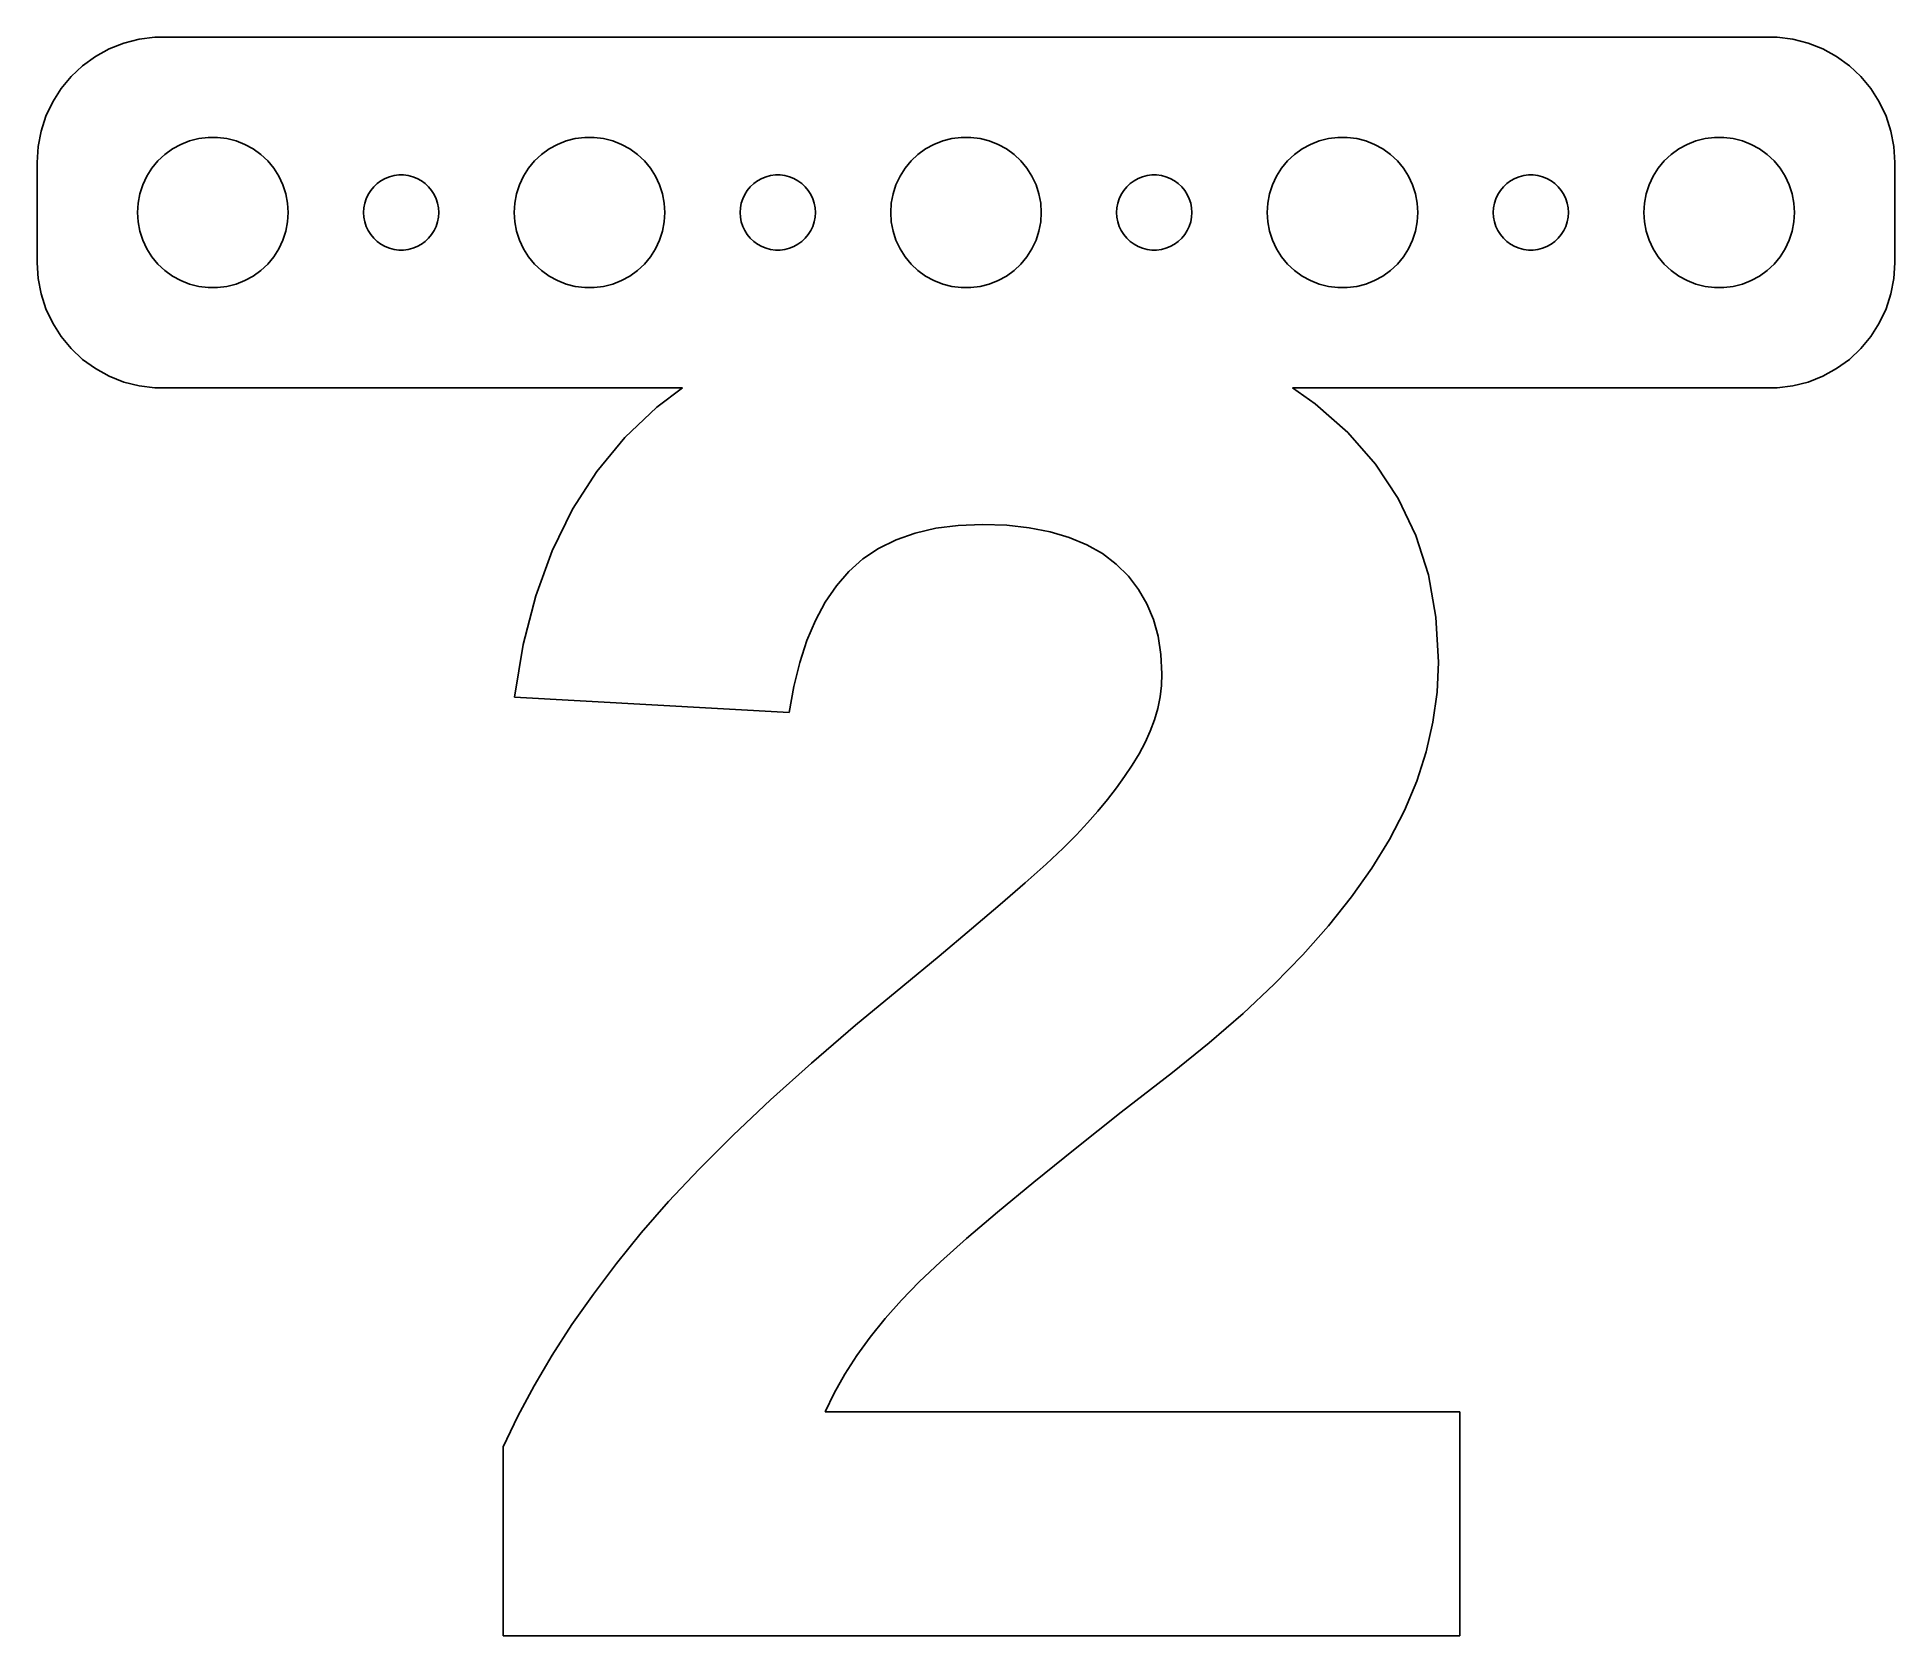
# Model space of a CAD drawing. Header units: metres. Extents: x -37 to 37, y -56.7 to 7.
import ezdxf

# ---------------------------------------------------------------- set-up
doc = ezdxf.new("R2010")
doc.units = ezdxf.units.M

msp = doc.modelspace()

# ---------------------------------------------------------------- linework, layer by layer
for p, q in [((-33.5451, 6.75528), (-34.1289, 6.52412)), ((-32.9369, 6.91142), (-33.5451, 6.75528)), ((-32.3139, 6.99013), (-32.9369, 6.91142)), ((32.3139, 6.99013), (-32.3139, 6.99013)), ((32.9369, 6.91142), (32.3139, 6.99013)), ((33.5451, 6.75528), (32.9369, 6.91142)), ((34.1289, 6.52412), (33.5451, 6.75528)), ((-34.6791, 6.22163), (-35.1871, 5.85255)), ((-34.1289, 6.52412), (-34.6791, 6.22163)), ((34.6791, 6.22163), (34.1289, 6.52412)), ((35.1871, 5.85255), (34.6791, 6.22163)), ((-35.6448, 5.42273), (-36.0451, 4.93892)), ((-35.1871, 5.85255), (-35.6448, 5.42273)), ((35.6448, 5.42273), (35.1871, 5.85255)), ((36.0451, 4.93892), (35.6448, 5.42273)), ((-36.0451, 4.93892), (-36.3815, 4.40877)), ((36.3815, 4.40877), (36.0451, 4.93892)), ((-36.6489, 3.84062), (-36.8429, 3.24344)), ((-36.3815, 4.40877), (-36.6489, 3.84062)), ((36.6489, 3.84062), (36.3815, 4.40877)), ((36.8429, 3.24344), (36.6489, 3.84062)), ((-36.8429, 3.24344), (-36.9606, 2.62666)), ((-30.5621, 2.94685), (-30.1884, 2.99408)), ((-30.1884, 2.99408), (-29.8116, 2.99408)), ((-29.8116, 2.99408), (-29.4379, 2.94685)), ((-15.5621, 2.94685), (-15.1884, 2.99408)), ((-15.1884, 2.99408), (-14.8116, 2.99408)), ((-14.8116, 2.99408), (-14.4379, 2.94685)), ((-0.562134, 2.94685), (-0.18837, 2.99408)), ((-0.18837, 2.99408), (0.18837, 2.99408)), ((0.18837, 2.99408), (0.562134, 2.94685)), ((14.4379, 2.94685), (14.8116, 2.99408)), ((14.8116, 2.99408), (15.1884, 2.99408)), ((15.1884, 2.99408), (15.5621, 2.94685)), ((29.4379, 2.94685), (29.8116, 2.99408)), ((29.8116, 2.99408), (30.1884, 2.99408)), ((30.1884, 2.99408), (30.5621, 2.94685)), ((36.9606, 2.62666), (36.8429, 3.24344)), ((-36.9606, 2.62666), (-37, 2)), ((-32.1869, 2.05363), (-31.9123, 2.31154)), ((-31.9123, 2.31154), (-31.6075, 2.53297)), ((-31.6075, 2.53297), (-31.2773, 2.71448)), ((-31.2773, 2.71448), (-30.927, 2.85316)), ((-30.927, 2.85316), (-30.5621, 2.94685)), ((-29.4379, 2.94685), (-29.0729, 2.85316)), ((-29.0729, 2.85316), (-28.7227, 2.71448)), ((-28.7227, 2.71448), (-28.3925, 2.53297)), ((-28.3925, 2.53297), (-28.0877, 2.31154)), ((-28.0877, 2.31154), (-27.8131, 2.05363)), ((-17.1869, 2.05363), (-16.9123, 2.31154)), ((-16.9123, 2.31154), (-16.6075, 2.53297)), ((-16.6075, 2.53297), (-16.2773, 2.71448)), ((-16.2773, 2.71448), (-15.927, 2.85316)), ((-15.927, 2.85316), (-15.5621, 2.94685)), ((-14.4379, 2.94685), (-14.0729, 2.85316)), ((-14.0729, 2.85316), (-13.7227, 2.71448)), ((-13.7227, 2.71448), (-13.3925, 2.53297)), ((-13.3925, 2.53297), (-13.0877, 2.31154)), ((-13.0877, 2.31154), (-12.8131, 2.05363)), ((-2.1869, 2.05363), (-1.91226, 2.31154)), ((-1.91226, 2.31154), (-1.60747, 2.53297)), ((-1.60747, 2.53297), (-1.27733, 2.71448)), ((-1.27733, 2.71448), (-0.927048, 2.85316)), ((-0.927048, 2.85316), (-0.562134, 2.94685)), ((0.562134, 2.94685), (0.927048, 2.85316)), ((0.927048, 2.85316), (1.27733, 2.71448)), ((1.27733, 2.71448), (1.60747, 2.53297)), ((1.60747, 2.53297), (1.91226, 2.31154)), ((1.91226, 2.31154), (2.1869, 2.05363)), ((12.8131, 2.05363), (13.0877, 2.31154)), ((13.0877, 2.31154), (13.3925, 2.53297)), ((13.3925, 2.53297), (13.7227, 2.71448)), ((13.7227, 2.71448), (14.0729, 2.85316)), ((14.0729, 2.85316), (14.4379, 2.94685)), ((15.5621, 2.94685), (15.927, 2.85316)), ((15.927, 2.85316), (16.2773, 2.71448)), ((16.2773, 2.71448), (16.6075, 2.53297)), ((16.6075, 2.53297), (16.9123, 2.31154)), ((16.9123, 2.31154), (17.1869, 2.05363)), ((27.8131, 2.05363), (28.0877, 2.31154)), ((28.0877, 2.31154), (28.3925, 2.53297)), ((28.3925, 2.53297), (28.7227, 2.71448)), ((28.7227, 2.71448), (29.0729, 2.85316)), ((29.0729, 2.85316), (29.4379, 2.94685)), ((30.5621, 2.94685), (30.927, 2.85316)), ((30.927, 2.85316), (31.2773, 2.71448)), ((31.2773, 2.71448), (31.6075, 2.53297)), ((31.6075, 2.53297), (31.9123, 2.31154)), ((31.9123, 2.31154), (32.1869, 2.05363)), ((37, 2), (36.9606, 2.62666)), ((-37, 2), (-37, -2)), ((-32.6289, 1.44525), (-32.427, 1.76335)), ((-32.427, 1.76335), (-32.1869, 2.05363)), ((-27.8131, 2.05363), (-27.5729, 1.76335)), ((-27.5729, 1.76335), (-27.3711, 1.44525)), ((-22.7811, 1.47342), (-22.5942, 1.49704)), ((-22.5942, 1.49704), (-22.4058, 1.49704)), ((-22.4058, 1.49704), (-22.2189, 1.47342)), ((-17.6289, 1.44525), (-17.427, 1.76335)), ((-17.427, 1.76335), (-17.1869, 2.05363)), ((-12.8131, 2.05363), (-12.5729, 1.76335)), ((-12.5729, 1.76335), (-12.3711, 1.44525)), ((-7.78107, 1.47342), (-7.59418, 1.49704)), ((-7.59418, 1.49704), (-7.40581, 1.49704)), ((-7.40581, 1.49704), (-7.21892, 1.47342)), ((-2.62891, 1.44525), (-2.42705, 1.76335)), ((-2.42705, 1.76335), (-2.1869, 2.05363)), ((2.1869, 2.05363), (2.42705, 1.76335)), ((2.42705, 1.76335), (2.62891, 1.44525)), ((7.21892, 1.47342), (7.40581, 1.49704)), ((7.40581, 1.49704), (7.59418, 1.49704)), ((7.59418, 1.49704), (7.78107, 1.47342)), ((12.3711, 1.44525), (12.5729, 1.76335)), ((12.5729, 1.76335), (12.8131, 2.05363)), ((17.1869, 2.05363), (17.427, 1.76335)), ((17.427, 1.76335), (17.6289, 1.44525)), ((22.2189, 1.47342), (22.4058, 1.49704)), ((22.4058, 1.49704), (22.5942, 1.49704)), ((22.5942, 1.49704), (22.7811, 1.47342)), ((27.3711, 1.44525), (27.5729, 1.76335)), ((27.5729, 1.76335), (27.8131, 2.05363)), ((32.1869, 2.05363), (32.427, 1.76335)), ((32.427, 1.76335), (32.6289, 1.44525)), ((37, -2), (37, 2)), ((-32.9763, 0.375992), (-32.9057, 0.746063)), ((-32.9057, 0.746063), (-32.7893, 1.10437)), ((-32.7893, 1.10437), (-32.6289, 1.44525)), ((-27.3711, 1.44525), (-27.2107, 1.10437)), ((-27.2107, 1.10437), (-27.0942, 0.746063)), ((-27.0942, 0.746063), (-27.0237, 0.375992)), ((-23.8145, 0.722626), (-23.7135, 0.881668)), ((-23.7135, 0.881668), (-23.5934, 1.02681)), ((-23.5934, 1.02681), (-23.4561, 1.15576)), ((-23.4561, 1.15576), (-23.3037, 1.26648)), ((-23.3037, 1.26648), (-23.1387, 1.35724)), ((-23.1387, 1.35724), (-22.9635, 1.42657)), ((-22.9635, 1.42657), (-22.7811, 1.47342)), ((-22.2189, 1.47342), (-22.0365, 1.42657)), ((-22.0365, 1.42657), (-21.8613, 1.35724)), ((-21.8613, 1.35724), (-21.6963, 1.26648)), ((-21.6963, 1.26648), (-21.5439, 1.15576)), ((-21.5439, 1.15576), (-21.4065, 1.02681)), ((-21.4065, 1.02681), (-21.2865, 0.881668)), ((-21.2865, 0.881668), (-21.1855, 0.722626)), ((-17.9763, 0.375992), (-17.9057, 0.746063)), ((-17.9057, 0.746063), (-17.7893, 1.10437)), ((-17.7893, 1.10437), (-17.6289, 1.44525)), ((-12.3711, 1.44525), (-12.2107, 1.10437)), ((-12.2107, 1.10437), (-12.0942, 0.746063)), ((-12.0942, 0.746063), (-12.0237, 0.375992)), ((-8.81445, 0.722626), (-8.71352, 0.881668)), ((-8.71352, 0.881668), (-8.59344, 1.02681)), ((-8.59344, 1.02681), (-8.45613, 1.15576)), ((-8.45613, 1.15576), (-8.30373, 1.26648)), ((-8.30373, 1.26648), (-8.13866, 1.35724)), ((-8.13866, 1.35724), (-7.96352, 1.42657)), ((-7.96352, 1.42657), (-7.78107, 1.47342)), ((-7.21892, 1.47342), (-7.03647, 1.42657)), ((-7.03647, 1.42657), (-6.86133, 1.35724)), ((-6.86133, 1.35724), (-6.69626, 1.26648)), ((-6.69626, 1.26648), (-6.54385, 1.15576)), ((-6.54385, 1.15576), (-6.40654, 1.02681)), ((-6.40654, 1.02681), (-6.28647, 0.881668)), ((-6.28647, 0.881668), (-6.18553, 0.722626)), ((-2.97633, 0.375992), (-2.90575, 0.746063)), ((-2.90575, 0.746063), (-2.78932, 1.10437)), ((-2.78932, 1.10437), (-2.62891, 1.44525)), ((2.62891, 1.44525), (2.78932, 1.10437)), ((2.78932, 1.10437), (2.90575, 0.746063)), ((2.90575, 0.746063), (2.97633, 0.375992)), ((6.18553, 0.722626), (6.28647, 0.881668)), ((6.28647, 0.881668), (6.40654, 1.02681)), ((6.40654, 1.02681), (6.54385, 1.15576)), ((6.54385, 1.15576), (6.69626, 1.26648)), ((6.69626, 1.26648), (6.86133, 1.35724)), ((6.86133, 1.35724), (7.03647, 1.42657)), ((7.03647, 1.42657), (7.21892, 1.47342)), ((7.78107, 1.47342), (7.96352, 1.42657)), ((7.96352, 1.42657), (8.13866, 1.35724)), ((8.13866, 1.35724), (8.30373, 1.26648)), ((8.30373, 1.26648), (8.45613, 1.15576)), ((8.45613, 1.15576), (8.59344, 1.02681)), ((8.59344, 1.02681), (8.71352, 0.881668)), ((8.71352, 0.881668), (8.81445, 0.722626)), ((12.0237, 0.375992), (12.0942, 0.746063)), ((12.0942, 0.746063), (12.2107, 1.10437)), ((12.2107, 1.10437), (12.3711, 1.44525)), ((17.6289, 1.44525), (17.7893, 1.10437)), ((17.7893, 1.10437), (17.9057, 0.746063)), ((17.9057, 0.746063), (17.9763, 0.375992)), ((21.1855, 0.722626), (21.2865, 0.881668)), ((21.2865, 0.881668), (21.4065, 1.02681)), ((21.4065, 1.02681), (21.5439, 1.15576)), ((21.5439, 1.15576), (21.6963, 1.26648)), ((21.6963, 1.26648), (21.8613, 1.35724)), ((21.8613, 1.35724), (22.0365, 1.42657)), ((22.0365, 1.42657), (22.2189, 1.47342)), ((22.7811, 1.47342), (22.9635, 1.42657)), ((22.9635, 1.42657), (23.1387, 1.35724)), ((23.1387, 1.35724), (23.3037, 1.26648)), ((23.3037, 1.26648), (23.4561, 1.15576)), ((23.4561, 1.15576), (23.5934, 1.02681)), ((23.5934, 1.02681), (23.7135, 0.881668)), ((23.7135, 0.881668), (23.8145, 0.722626)), ((27.0237, 0.375992), (27.0942, 0.746063)), ((27.0942, 0.746063), (27.2107, 1.10437)), ((27.2107, 1.10437), (27.3711, 1.44525)), ((32.6289, 1.44525), (32.7893, 1.10437)), ((32.7893, 1.10437), (32.9057, 0.746063)), ((32.9057, 0.746063), (32.9763, 0.375992)), ((-33, 0), (-32.9763, 0.375992)), ((-32.9763, -0.375992), (-33, 0)), ((-27.0237, 0.375992), (-27, 0)), ((-27, 0), (-27.0237, -0.375992)), ((-24, 0), (-23.9882, 0.187988)), ((-23.9882, -0.187988), (-24, 0)), ((-23.9882, 0.187988), (-23.9529, 0.373032)), ((-23.9529, 0.373032), (-23.8947, 0.552185)), ((-23.8947, 0.552185), (-23.8145, 0.722626)), ((-21.1855, 0.722626), (-21.1053, 0.552185)), ((-21.1053, 0.552185), (-21.0471, 0.373032)), ((-21.0471, 0.373032), (-21.0118, 0.187988)), ((-21.0118, 0.187988), (-21, 0)), ((-21, 0), (-21.0118, -0.187988)), ((-18, 0), (-17.9763, 0.375992)), ((-17.9763, -0.375992), (-18, 0)), ((-12.0237, 0.375992), (-12, 0)), ((-12, 0), (-12.0237, -0.375992)), ((-9, 0), (-8.98816, 0.187988)), ((-8.98816, -0.187988), (-9, 0)), ((-8.98816, 0.187988), (-8.95287, 0.373032)), ((-8.95287, 0.373032), (-8.89465, 0.552185)), ((-8.89465, 0.552185), (-8.81445, 0.722626)), ((-6.18553, 0.722626), (-6.10533, 0.552185)), ((-6.10533, 0.552185), (-6.04712, 0.373032)), ((-6.04712, 0.373032), (-6.01183, 0.187988)), ((-6.01183, 0.187988), (-6, 0)), ((-6, 0), (-6.01183, -0.187988)), ((-3, 0), (-2.97633, 0.375992)), ((-2.97633, -0.375992), (-3, 0)), ((2.97633, 0.375992), (3, 0)), ((3, 0), (2.97633, -0.375992)), ((6, 0), (6.01183, 0.187988)), ((6.01183, -0.187988), (6, 0)), ((6.01183, 0.187988), (6.04712, 0.373032)), ((6.04712, 0.373032), (6.10533, 0.552185)), ((6.10533, 0.552185), (6.18553, 0.722626)), ((8.81445, 0.722626), (8.89465, 0.552185)), ((8.89465, 0.552185), (8.95287, 0.373032)), ((8.95287, 0.373032), (8.98816, 0.187988)), ((8.98816, 0.187988), (9, 0)), ((9, 0), (8.98816, -0.187988)), ((12, 0), (12.0237, 0.375992)), ((12.0237, -0.375992), (12, 0)), ((17.9763, 0.375992), (18, 0)), ((18, 0), (17.9763, -0.375992)), ((21, 0), (21.0118, 0.187988)), ((21.0118, -0.187988), (21, 0)), ((21.0118, 0.187988), (21.0471, 0.373032)), ((21.0471, 0.373032), (21.1053, 0.552185)), ((21.1053, 0.552185), (21.1855, 0.722626)), ((23.8145, 0.722626), (23.8947, 0.552185)), ((23.8947, 0.552185), (23.9529, 0.373032)), ((23.9529, 0.373032), (23.9882, 0.187988)), ((23.9882, 0.187988), (24, 0)), ((24, 0), (23.9882, -0.187988)), ((27, 0), (27.0237, 0.375992)), ((27.0237, -0.375992), (27, 0)), ((32.9763, 0.375992), (33, 0)), ((33, 0), (32.9763, -0.375992)), ((-32.9057, -0.746063), (-32.9763, -0.375992)), ((-27.0237, -0.375992), (-27.0942, -0.746063)), ((-23.9529, -0.373032), (-23.9882, -0.187988)), ((-23.8947, -0.552185), (-23.9529, -0.373032)), ((-23.8145, -0.722626), (-23.8947, -0.552185)), ((-23.7135, -0.881668), (-23.8145, -0.722626)), ((-21.1855, -0.722626), (-21.2865, -0.881668)), ((-21.1053, -0.552185), (-21.1855, -0.722626)), ((-21.0471, -0.373032), (-21.1053, -0.552185)), ((-21.0118, -0.187988), (-21.0471, -0.373032)), ((-17.9057, -0.746063), (-17.9763, -0.375992)), ((-12.0237, -0.375992), (-12.0942, -0.746063)), ((-8.95287, -0.373032), (-8.98816, -0.187988)), ((-8.89465, -0.552185), (-8.95287, -0.373032)), ((-8.81445, -0.722626), (-8.89465, -0.552185)), ((-8.71352, -0.881668), (-8.81445, -0.722626)), ((-6.18553, -0.722626), (-6.28647, -0.881668)), ((-6.10533, -0.552185), (-6.18553, -0.722626)), ((-6.04712, -0.373032), (-6.10533, -0.552185)), ((-6.01183, -0.187988), (-6.04712, -0.373032)), ((-2.90575, -0.746063), (-2.97633, -0.375992)), ((2.97633, -0.375992), (2.90575, -0.746063)), ((6.04712, -0.373032), (6.01183, -0.187988)), ((6.10533, -0.552185), (6.04712, -0.373032)), ((6.18553, -0.722626), (6.10533, -0.552185)), ((6.28647, -0.881668), (6.18553, -0.722626)), ((8.81445, -0.722626), (8.71352, -0.881668)), ((8.89465, -0.552185), (8.81445, -0.722626)), ((8.95287, -0.373032), (8.89465, -0.552185)), ((8.98816, -0.187988), (8.95287, -0.373032)), ((12.0942, -0.746063), (12.0237, -0.375992)), ((17.9763, -0.375992), (17.9057, -0.746063)), ((21.0471, -0.373032), (21.0118, -0.187988)), ((21.1053, -0.552185), (21.0471, -0.373032)), ((21.1855, -0.722626), (21.1053, -0.552185)), ((21.2865, -0.881668), (21.1855, -0.722626)), ((23.8145, -0.722626), (23.7135, -0.881668)), ((23.8947, -0.552185), (23.8145, -0.722626)), ((23.9529, -0.373032), (23.8947, -0.552185)), ((23.9882, -0.187988), (23.9529, -0.373032)), ((27.0942, -0.746063), (27.0237, -0.375992)), ((32.9763, -0.375992), (32.9057, -0.746063)), ((-32.7893, -1.10437), (-32.9057, -0.746063)), ((-32.6289, -1.44525), (-32.7893, -1.10437)), ((-32.427, -1.76335), (-32.6289, -1.44525)), ((-27.3711, -1.44525), (-27.5729, -1.76335)), ((-27.2107, -1.10437), (-27.3711, -1.44525)), ((-27.0942, -0.746063), (-27.2107, -1.10437)), ((-23.5934, -1.02681), (-23.7135, -0.881668)), ((-23.4561, -1.15576), (-23.5934, -1.02681)), ((-23.3037, -1.26648), (-23.4561, -1.15576)), ((-23.1387, -1.35724), (-23.3037, -1.26648)), ((-22.9635, -1.42657), (-23.1387, -1.35724)), ((-22.7811, -1.47342), (-22.9635, -1.42657)), ((-22.5942, -1.49704), (-22.7811, -1.47342)), ((-22.2189, -1.47342), (-22.4058, -1.49704)), ((-22.0365, -1.42657), (-22.2189, -1.47342)), ((-21.8613, -1.35724), (-22.0365, -1.42657)), ((-21.6963, -1.26648), (-21.8613, -1.35724)), ((-21.5439, -1.15576), (-21.6963, -1.26648)), ((-21.4065, -1.02681), (-21.5439, -1.15576)), ((-21.2865, -0.881668), (-21.4065, -1.02681)), ((-17.7893, -1.10437), (-17.9057, -0.746063)), ((-17.6289, -1.44525), (-17.7893, -1.10437)), ((-17.427, -1.76335), (-17.6289, -1.44525)), ((-12.3711, -1.44525), (-12.5729, -1.76335)), ((-12.2107, -1.10437), (-12.3711, -1.44525)), ((-12.0942, -0.746063), (-12.2107, -1.10437)), ((-8.59344, -1.02681), (-8.71352, -0.881668)), ((-8.45613, -1.15576), (-8.59344, -1.02681)), ((-8.30373, -1.26648), (-8.45613, -1.15576)), ((-8.13866, -1.35724), (-8.30373, -1.26648)), ((-7.96352, -1.42657), (-8.13866, -1.35724)), ((-7.78107, -1.47342), (-7.96352, -1.42657)), ((-7.59418, -1.49704), (-7.78107, -1.47342)), ((-7.21892, -1.47342), (-7.40581, -1.49704)), ((-7.03647, -1.42657), (-7.21892, -1.47342)), ((-6.86133, -1.35724), (-7.03647, -1.42657)), ((-6.69626, -1.26648), (-6.86133, -1.35724)), ((-6.54385, -1.15576), (-6.69626, -1.26648)), ((-6.40654, -1.02681), (-6.54385, -1.15576)), ((-6.28647, -0.881668), (-6.40654, -1.02681)), ((-2.78932, -1.10437), (-2.90575, -0.746063)), ((-2.62891, -1.44525), (-2.78932, -1.10437)), ((-2.42705, -1.76335), (-2.62891, -1.44525)), ((2.62891, -1.44525), (2.42705, -1.76335)), ((2.78932, -1.10437), (2.62891, -1.44525)), ((2.90575, -0.746063), (2.78932, -1.10437)), ((6.40654, -1.02681), (6.28647, -0.881668)), ((6.54385, -1.15576), (6.40654, -1.02681)), ((6.69626, -1.26648), (6.54385, -1.15576)), ((6.86133, -1.35724), (6.69626, -1.26648)), ((7.03647, -1.42657), (6.86133, -1.35724)), ((7.21892, -1.47342), (7.03647, -1.42657)), ((7.40581, -1.49704), (7.21892, -1.47342)), ((7.78107, -1.47342), (7.59418, -1.49704)), ((7.96352, -1.42657), (7.78107, -1.47342)), ((8.13866, -1.35724), (7.96352, -1.42657)), ((8.30373, -1.26648), (8.13866, -1.35724)), ((8.45613, -1.15576), (8.30373, -1.26648)), ((8.59344, -1.02681), (8.45613, -1.15576)), ((8.71352, -0.881668), (8.59344, -1.02681)), ((12.2107, -1.10437), (12.0942, -0.746063)), ((12.3711, -1.44525), (12.2107, -1.10437)), ((12.5729, -1.76335), (12.3711, -1.44525)), ((17.6289, -1.44525), (17.427, -1.76335)), ((17.7893, -1.10437), (17.6289, -1.44525)), ((17.9057, -0.746063), (17.7893, -1.10437)), ((21.4065, -1.02681), (21.2865, -0.881668)), ((21.5439, -1.15576), (21.4065, -1.02681)), ((21.6963, -1.26648), (21.5439, -1.15576)), ((21.8613, -1.35724), (21.6963, -1.26648)), ((22.0365, -1.42657), (21.8613, -1.35724)), ((22.2189, -1.47342), (22.0365, -1.42657)), ((22.4058, -1.49704), (22.2189, -1.47342)), ((22.7811, -1.47342), (22.5942, -1.49704)), ((22.9635, -1.42657), (22.7811, -1.47342)), ((23.1387, -1.35724), (22.9635, -1.42657)), ((23.3037, -1.26648), (23.1387, -1.35724)), ((23.4561, -1.15576), (23.3037, -1.26648)), ((23.5934, -1.02681), (23.4561, -1.15576)), ((23.7135, -0.881668), (23.5934, -1.02681)), ((27.2107, -1.10437), (27.0942, -0.746063)), ((27.3711, -1.44525), (27.2107, -1.10437)), ((27.5729, -1.76335), (27.3711, -1.44525)), ((32.6289, -1.44525), (32.427, -1.76335)), ((32.7893, -1.10437), (32.6289, -1.44525)), ((32.9057, -0.746063), (32.7893, -1.10437)), ((-37, -2), (-36.9606, -2.62666)), ((-32.1869, -2.05363), (-32.427, -1.76335)), ((-31.9123, -2.31154), (-32.1869, -2.05363)), ((-27.8131, -2.05363), (-28.0877, -2.31154)), ((-27.5729, -1.76335), (-27.8131, -2.05363)), ((-22.4058, -1.49704), (-22.5942, -1.49704)), ((-17.1869, -2.05363), (-17.427, -1.76335)), ((-16.9123, -2.31154), (-17.1869, -2.05363)), ((-12.8131, -2.05363), (-13.0877, -2.31154)), ((-12.5729, -1.76335), (-12.8131, -2.05363)), ((-7.40581, -1.49704), (-7.59418, -1.49704)), ((-2.1869, -2.05363), (-2.42705, -1.76335)), ((-1.91226, -2.31154), (-2.1869, -2.05363)), ((2.1869, -2.05363), (1.91226, -2.31154)), ((2.42705, -1.76335), (2.1869, -2.05363)), ((7.59418, -1.49704), (7.40581, -1.49704)), ((12.8131, -2.05363), (12.5729, -1.76335)), ((13.0877, -2.31154), (12.8131, -2.05363)), ((17.1869, -2.05363), (16.9123, -2.31154)), ((17.427, -1.76335), (17.1869, -2.05363)), ((22.5942, -1.49704), (22.4058, -1.49704)), ((27.8131, -2.05363), (27.5729, -1.76335)), ((28.0877, -2.31154), (27.8131, -2.05363)), ((32.1869, -2.05363), (31.9123, -2.31154)), ((32.427, -1.76335), (32.1869, -2.05363)), ((36.9606, -2.62666), (37, -2)), ((-36.9606, -2.62666), (-36.8429, -3.24344)), ((-31.6075, -2.53297), (-31.9123, -2.31154)), ((-31.2773, -2.71448), (-31.6075, -2.53297)), ((-30.927, -2.85316), (-31.2773, -2.71448)), ((-30.5621, -2.94685), (-30.927, -2.85316)), ((-30.1884, -2.99408), (-30.5621, -2.94685)), ((-29.4379, -2.94685), (-29.8116, -2.99408)), ((-29.0729, -2.85316), (-29.4379, -2.94685)), ((-28.7227, -2.71448), (-29.0729, -2.85316)), ((-28.3925, -2.53297), (-28.7227, -2.71448)), ((-28.0877, -2.31154), (-28.3925, -2.53297)), ((-16.6075, -2.53297), (-16.9123, -2.31154)), ((-16.2773, -2.71448), (-16.6075, -2.53297)), ((-15.927, -2.85316), (-16.2773, -2.71448)), ((-15.5621, -2.94685), (-15.927, -2.85316)), ((-15.1884, -2.99408), (-15.5621, -2.94685)), ((-14.4379, -2.94685), (-14.8116, -2.99408)), ((-14.0729, -2.85316), (-14.4379, -2.94685)), ((-13.7227, -2.71448), (-14.0729, -2.85316)), ((-13.3925, -2.53297), (-13.7227, -2.71448)), ((-13.0877, -2.31154), (-13.3925, -2.53297)), ((-1.60747, -2.53297), (-1.91226, -2.31154)), ((-1.27733, -2.71448), (-1.60747, -2.53297)), ((-0.927048, -2.85316), (-1.27733, -2.71448)), ((-0.562134, -2.94685), (-0.927048, -2.85316)), ((-0.18837, -2.99408), (-0.562134, -2.94685)), ((0.562134, -2.94685), (0.18837, -2.99408)), ((0.927048, -2.85316), (0.562134, -2.94685)), ((1.27733, -2.71448), (0.927048, -2.85316)), ((1.60747, -2.53297), (1.27733, -2.71448)), ((1.91226, -2.31154), (1.60747, -2.53297)), ((13.3925, -2.53297), (13.0877, -2.31154)), ((13.7227, -2.71448), (13.3925, -2.53297)), ((14.0729, -2.85316), (13.7227, -2.71448)), ((14.4379, -2.94685), (14.0729, -2.85316)), ((14.8116, -2.99408), (14.4379, -2.94685)), ((15.5621, -2.94685), (15.1884, -2.99408)), ((15.927, -2.85316), (15.5621, -2.94685)), ((16.2773, -2.71448), (15.927, -2.85316)), ((16.6075, -2.53297), (16.2773, -2.71448)), ((16.9123, -2.31154), (16.6075, -2.53297)), ((28.3925, -2.53297), (28.0877, -2.31154)), ((28.7227, -2.71448), (28.3925, -2.53297)), ((29.0729, -2.85316), (28.7227, -2.71448)), ((29.4379, -2.94685), (29.0729, -2.85316)), ((29.8116, -2.99408), (29.4379, -2.94685)), ((30.5621, -2.94685), (30.1884, -2.99408)), ((30.927, -2.85316), (30.5621, -2.94685)), ((31.2773, -2.71448), (30.927, -2.85316)), ((31.6075, -2.53297), (31.2773, -2.71448)), ((31.9123, -2.31154), (31.6075, -2.53297)), ((36.8429, -3.24344), (36.9606, -2.62666)), ((-36.8429, -3.24344), (-36.6489, -3.84062)), ((-29.8116, -2.99408), (-30.1884, -2.99408)), ((-14.8116, -2.99408), (-15.1884, -2.99408)), ((0.18837, -2.99408), (-0.18837, -2.99408)), ((15.1884, -2.99408), (14.8116, -2.99408)), ((30.1884, -2.99408), (29.8116, -2.99408)), ((36.6489, -3.84062), (36.8429, -3.24344)), ((-36.6489, -3.84062), (-36.3815, -4.40877)), ((-36.3815, -4.40877), (-36.0451, -4.93892)), ((36.0451, -4.93892), (36.3815, -4.40877)), ((36.3815, -4.40877), (36.6489, -3.84062)), ((-36.0451, -4.93892), (-35.6448, -5.42273)), ((35.6448, -5.42273), (36.0451, -4.93892)), ((-35.6448, -5.42273), (-35.1871, -5.85255)), ((-35.1871, -5.85255), (-34.6791, -6.22163)), ((34.6791, -6.22163), (35.1871, -5.85255)), ((35.1871, -5.85255), (35.6448, -5.42273)), ((-34.6791, -6.22163), (-34.1289, -6.52412)), ((-34.1289, -6.52412), (-33.5451, -6.75528)), ((33.5451, -6.75528), (34.1289, -6.52412)), ((34.1289, -6.52412), (34.6791, -6.22163)), ((-33.5451, -6.75528), (-32.9369, -6.91142)), ((-32.9369, -6.91142), (-32.3139, -6.99013)), ((-32.3139, -6.99013), (-11.2873, -6.99013)), ((-11.2873, -6.99013), (-12.3164, -7.75423)), ((13.9098, -7.61914), (13.0011, -6.99013)), ((13.0011, -6.99013), (32.3139, -6.99013)), ((32.3139, -6.99013), (32.9369, -6.91142)), ((32.9369, -6.91142), (33.5451, -6.75528)), ((-12.3164, -7.75423), (-13.5916, -8.965)), ((15.2122, -8.77118), (13.9098, -7.61914)), ((16.3142, -10.0297), (15.2122, -8.77118)), ((-13.5916, -8.965), (-14.7113, -10.3225)), ((-14.7113, -10.3225), (-15.6756, -11.8267)), ((17.2158, -11.3947), (16.3142, -10.0297)), ((-15.6756, -11.8267), (-16.4845, -13.4777)), ((17.9171, -12.8662), (17.2158, -11.3947)), ((-1.20209, -12.5841), (-0.308746, -12.4693)), ((-0.308746, -12.4693), (0.651627, -12.4311)), ((0.651627, -12.4311), (1.6219, -12.4634)), ((1.6219, -12.4634), (2.52277, -12.5604)), ((2.52277, -12.5604), (3.3542, -12.7221)), ((-3.47981, -13.3876), (-2.78761, -13.0432)), ((-2.78761, -13.0432), (-2.02838, -12.7754)), ((-2.02838, -12.7754), (-1.20209, -12.5841)), ((3.3542, -12.7221), (4.11621, -12.9485)), ((4.11621, -12.9485), (4.80879, -13.2395)), ((4.80879, -13.2395), (5.43195, -13.5953)), ((18.418, -14.4442), (17.9171, -12.8662)), ((-16.4845, -13.4777), (-17.138, -15.2754)), ((-4.66304, -14.3058), (-4.10495, -13.8084)), ((-4.10495, -13.8084), (-3.47981, -13.3876)), ((5.43195, -13.5953), (5.98569, -14.0157)), ((5.98569, -14.0157), (6.46779, -14.4929)), ((-5.16116, -14.8797), (-4.66304, -14.3058)), ((6.46779, -14.4929), (6.87573, -15.019)), ((18.7185, -16.1287), (18.418, -14.4442)), ((-17.138, -15.2754), (-17.6361, -17.2198)), ((-5.99886, -16.257), (-5.60645, -15.5301)), ((-5.60645, -15.5301), (-5.16116, -14.8797)), ((6.87573, -15.019), (7.20949, -15.5941)), ((-6.33841, -17.0603), (-5.99886, -16.257)), ((7.20949, -15.5941), (7.46909, -16.2181)), ((7.46909, -16.2181), (7.65451, -16.891)), ((18.8187, -17.9196), (18.7185, -16.1287)), ((7.65451, -16.891), (7.76576, -17.6128)), ((-17.6361, -17.2198), (-17.9788, -19.311)), ((-6.62512, -17.9402), (-6.33841, -17.0603)), ((7.76576, -17.6128), (7.80286, -18.3836)), ((-6.85895, -18.8966), (-6.62512, -17.9402)), ((7.80286, -18.3836), (7.7843, -18.8462)), ((18.7646, -19.1191), (18.8187, -17.9196)), ((-7.03993, -19.9294), (-6.85895, -18.8966)), ((7.7843, -18.8462), (7.72868, -19.3065)), ((18.6025, -20.3099), (18.7646, -19.1191)), ((-17.9788, -19.311), (-7.03993, -19.9294)), ((7.63597, -19.7645), (7.50616, -20.2201)), ((7.72868, -19.3065), (7.63597, -19.7645)), ((7.33929, -20.6733), (7.13531, -21.1242)), ((7.50616, -20.2201), (7.33929, -20.6733)), ((18.3324, -21.4921), (18.6025, -20.3099)), ((7.13531, -21.1242), (6.89427, -21.5727)), ((6.62088, -22.0219), (6.3199, -22.4751)), ((6.89427, -21.5727), (6.62088, -22.0219)), ((17.9541, -22.6655), (18.3324, -21.4921)), ((5.99132, -22.9322), (5.63515, -23.3932)), ((6.3199, -22.4751), (5.99132, -22.9322)), ((17.4678, -23.8303), (17.9541, -22.6655)), ((5.63515, -23.3932), (5.25139, -23.8582)), ((4.84004, -24.3272), (4.40109, -24.8001)), ((5.25139, -23.8582), (4.84004, -24.3272)), ((16.8735, -24.9865), (17.4678, -23.8303)), ((4.40109, -24.8001), (3.87183, -25.3302)), ((16.171, -26.1339), (16.8735, -24.9865)), ((3.87183, -25.3302), (3.18953, -25.9707)), ((3.18953, -25.9707), (2.35419, -26.7217)), ((15.3605, -27.2796), (16.171, -26.1339)), ((2.35419, -26.7217), (1.3658, -27.5832)), ((14.4419, -28.4308), (15.3605, -27.2796)), ((1.3658, -27.5832), (0.22438, -28.555)), ((0.22438, -28.555), (-1.07005, -29.6374)), ((13.4153, -29.5876), (14.4419, -28.4308)), ((12.2806, -30.7499), (13.4153, -29.5876)), ((-1.07005, -29.6374), (-2.51756, -30.8301)), ((-2.51756, -30.8301), (-4.40567, -32.394)), ((11.0378, -31.9178), (12.2806, -30.7499)), ((-4.40567, -32.394), (-6.16048, -33.905)), ((9.68698, -33.0911), (11.0378, -31.9178)), ((8.22807, -34.2701), (9.68698, -33.0911)), ((-6.16048, -33.905), (-7.78198, -35.3631)), ((6.1857, -35.8604), (8.22807, -34.2701)), ((-7.78198, -35.3631), (-9.27017, -36.7684)), ((4.34369, -37.3182), (6.1857, -35.8604)), ((-9.27017, -36.7684), (-10.625, -38.1209)), ((2.70204, -38.6435), (4.34369, -37.3182)), ((-10.625, -38.1209), (-11.8466, -39.4205)), ((1.26076, -39.8362), (2.70204, -38.6435)), ((-11.8466, -39.4205), (-12.9349, -40.6672)), ((0.019836, -40.8965), (1.26076, -39.8362)), ((-12.9349, -40.6672), (-13.9228, -41.8871)), ((-1.02071, -41.8242), (0.019836, -40.8965)), ((-13.9228, -41.8871), (-14.8437, -43.1062)), ((-1.86092, -42.6194), (-1.02071, -41.8242)), ((-2.57159, -43.3498), (-1.86092, -42.6194)), ((-14.8437, -43.1062), (-15.6976, -44.3246)), ((-3.22389, -44.0833), (-2.57159, -43.3498)), ((-15.6976, -44.3246), (-16.4844, -45.5422)), ((-3.81783, -44.82), (-3.22389, -44.0833)), ((-4.35338, -45.5599), (-3.81783, -44.82)), ((-16.4844, -45.5422), (-17.2042, -46.759)), ((-4.83055, -46.3029), (-4.35338, -45.5599)), ((-5.24937, -47.0491), (-4.83055, -46.3029)), ((-17.2042, -46.759), (-17.857, -47.9751)), ((-5.6098, -47.7984), (-5.24937, -47.0491)), ((-17.857, -47.9751), (-18.4428, -49.1904)), ((19.6691, -47.7984), (-5.6098, -47.7984)), ((19.6691, -56.7275), (19.6691, -47.7984)), ((-18.4428, -49.1904), (-18.4428, -56.7275)), ((-18.4428, -56.7275), (19.6691, -56.7275))]:
    msp.add_line(p, q)

doc.saveas('drawing.dxf')
